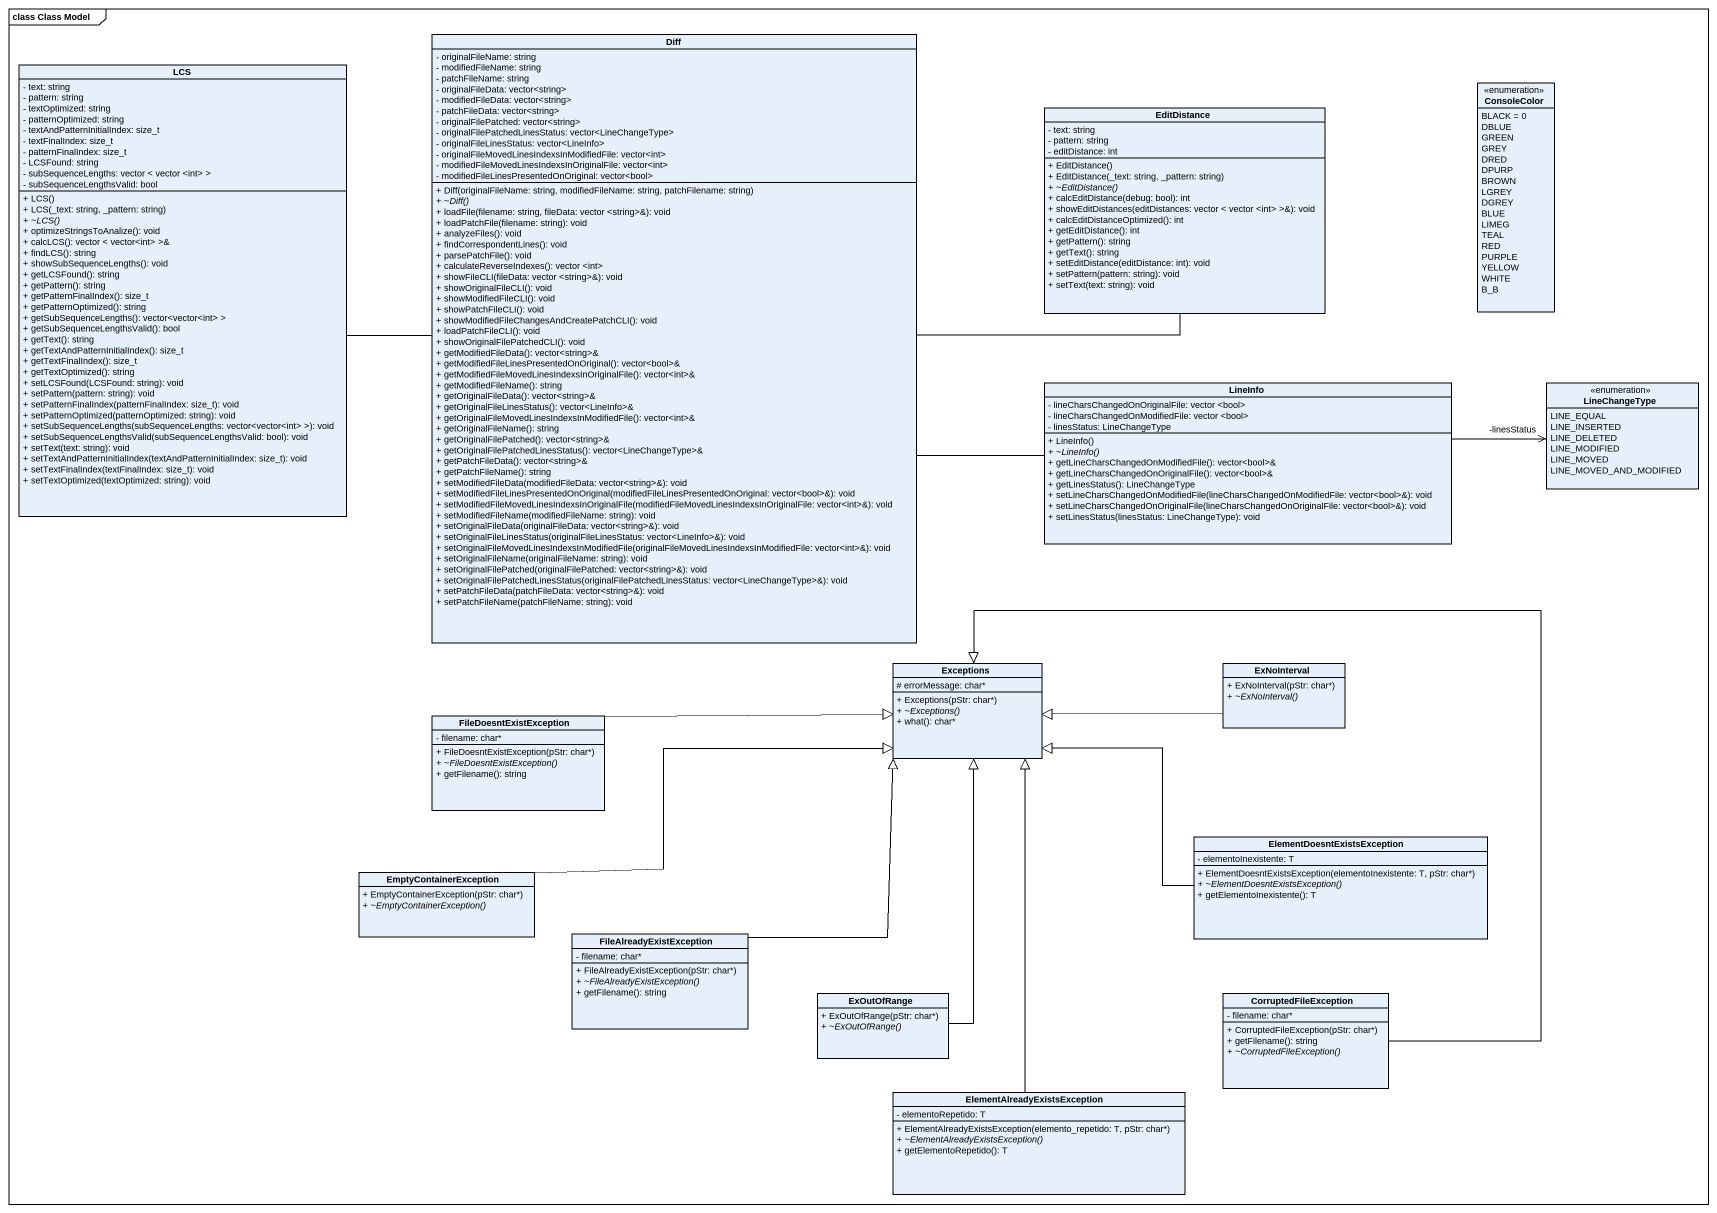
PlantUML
@startuml
mainframe class Class Model
hide circle
hide empty members
skinparam classAttributeIconSize 0
class LCS {
  - text: string
  - pattern: string
  - textOptimized: string
  - patternOptimized: string
  - textAndPatternInitialIndex: size_t
  - textFinalIndex: size_t
  - patternFinalIndex: size_t
  - LCSFound: string
  - subSequenceLengths: vector < vector <int> >
  - subSequenceLengthsValid: bool
  + LCS()
  + LCS(_text: string, _pattern: string)
  {abstract} + ~LCS()
  + optimizeStringsToAnalize(): void
  + calcLCS(): vector < vector<int> >&
  + findLCS(): string
  + showSubSequenceLengths(): void
  + getLCSFound(): string
  + getPattern(): string
  + getPatternFinalIndex(): size_t
  + getPatternOptimized(): string
  + getSubSequenceLengths(): vector<vector<int> >
  + getSubSequenceLengthsValid(): bool
  + getText(): string
  + getTextAndPatternInitialIndex(): size_t
  + getTextFinalIndex(): size_t
  + getTextOptimized(): string
  + setLCSFound(LCSFound: string): void
  + setPattern(pattern: string): void
  + setPatternFinalIndex(patternFinalIndex: size_t): void
  + setPatternOptimized(patternOptimized: string): void
  + setSubSequenceLengths(subSequenceLengths: vector<vector<int> >): void
  + setSubSequenceLengthsValid(subSequenceLengthsValid: bool): void
  + setText(text: string): void
  + setTextAndPatternInitialIndex(textAndPatternInitialIndex: size_t): void
  + setTextFinalIndex(textFinalIndex: size_t): void
  + setTextOptimized(textOptimized: string): void
}
class Diff {
  - originalFileName: string
  - modifiedFileName: string
  - patchFileName: string
  - originalFileData: vector<string>
  - modifiedFileData: vector<string>
  - patchFileData: vector<string>
  - originalFilePatched: vector<string>
  - originalFilePatchedLinesStatus: vector<LineChangeType>
  - originalFileLinesStatus: vector<LineInfo>
  - originalFileMovedLinesIndexsInModifiedFile: vector<int>
  - modifiedFileMovedLinesIndexsInOriginalFile: vector<int>
  - modifiedFileLinesPresentedOnOriginal: vector<bool>
  + Diff(originalFileName: string, modifiedFileName: string, patchFilename: string)
  {abstract} + ~Diff()
  + loadFile(filename: string, fileData: vector <string>&): void
  + loadPatchFile(filename: string): void
  + analyzeFiles(): void
  + findCorrespondentLines(): void
  + parsePatchFile(): void
  + calculateReverseIndexes(): vector <int>
  + showFileCLI(fileData: vector <string>&): void
  + showOriginalFileCLI(): void
  + showModifiedFileCLI(): void
  + showPatchFileCLI(): void
  + showModifiedFileChangesAndCreatePatchCLI(): void
  + loadPatchFileCLI(): void
  + showOriginalFilePatchedCLI(): void
  + getModifiedFileData(): vector<string>&
  + getModifiedFileLinesPresentedOnOriginal(): vector<bool>&
  + getModifiedFileMovedLinesIndexsInOriginalFile(): vector<int>&
  + getModifiedFileName(): string
  + getOriginalFileData(): vector<string>&
  + getOriginalFileLinesStatus(): vector<LineInfo>&
  + getOriginalFileMovedLinesIndexsInModifiedFile(): vector<int>&
  + getOriginalFileName(): string
  + getOriginalFilePatched(): vector<string>&
  + getOriginalFilePatchedLinesStatus(): vector<LineChangeType>&
  + getPatchFileData(): vector<string>&
  + getPatchFileName(): string
  + setModifiedFileData(modifiedFileData: vector<string>&): void
  + setModifiedFileLinesPresentedOnOriginal(modifiedFileLinesPresentedOnOriginal: vector<bool>&): void
  + setModifiedFileMovedLinesIndexsInOriginalFile(modifiedFileMovedLinesIndexsInOriginalFile: vector<int>&): void
  + setModifiedFileName(modifiedFileName: string): void
  + setOriginalFileData(originalFileData: vector<string>&): void
  + setOriginalFileLinesStatus(originalFileLinesStatus: vector<LineInfo>&): void
  + setOriginalFileMovedLinesIndexsInModifiedFile(originalFileMovedLinesIndexsInModifiedFile: vector<int>&): void
  + setOriginalFileName(originalFileName: string): void
  + setOriginalFilePatched(originalFilePatched: vector<string>&): void
  + setOriginalFilePatchedLinesStatus(originalFilePatchedLinesStatus: vector<LineChangeType>&): void
  + setPatchFileData(patchFileData: vector<string>&): void
  + setPatchFileName(patchFileName: string): void
}
class EditDistance {
  - text: string
  - pattern: string
  - editDistance: int
  + EditDistance()
  + EditDistance(_text: string, _pattern: string)
  {abstract} + ~EditDistance()
  + calcEditDistance(debug: bool): int
  + showEditDistances(editDistances: vector < vector <int> >&): void
  + calcEditDistanceOptimized(): int
  + getEditDistance(): int
  + getPattern(): string
  + getText(): string
  + setEditDistance(editDistance: int): void
  + setPattern(pattern: string): void
  + setText(text: string): void
}
enum ConsoleColor {
  BLACK = 0
  DBLUE
  GREEN
  GREY
  DRED
  DPURP
  BROWN
  LGREY
  DGREY
  BLUE
  LIMEG
  TEAL
  RED
  PURPLE
  YELLOW
  WHITE
  B_B
}
class LineInfo {
  - lineCharsChangedOnOriginalFile: vector <bool>
  - lineCharsChangedOnModifiedFile: vector <bool>
  - linesStatus: LineChangeType
  + LineInfo()
  {abstract} + ~LineInfo()
  + getLineCharsChangedOnModifiedFile(): vector<bool>&
  + getLineCharsChangedOnOriginalFile(): vector<bool>&
  + getLinesStatus(): LineChangeType
  + setLineCharsChangedOnModifiedFile(lineCharsChangedOnModifiedFile: vector<bool>&): void
  + setLineCharsChangedOnOriginalFile(lineCharsChangedOnOriginalFile: vector<bool>&): void
  + setLinesStatus(linesStatus: LineChangeType): void
}
enum LineChangeType {
  LINE_EQUAL
  LINE_INSERTED
  LINE_DELETED
  LINE_MODIFIED
  LINE_MOVED
  LINE_MOVED_AND_MODIFIED
}
class Exceptions {
  # errorMessage: char*
  + Exceptions(pStr: char*)
  {abstract} + ~Exceptions()
  + what(): char*
}
class ExNoInterval {
  + ExNoInterval(pStr: char*)
  {abstract} + ~ExNoInterval()
}
class FileDoesntExistException {
  - filename: char*
  + FileDoesntExistException(pStr: char*)
  {abstract} + ~FileDoesntExistException()
  + getFilename(): string
}
class ElementDoesntExistsException {
  - elementoInexistente: T
  + ElementDoesntExistsException(elementoInexistente: T, pStr: char*)
  {abstract} + ~ElementDoesntExistsException()
  + getElementoInexistente(): T
}
class EmptyContainerException {
  + EmptyContainerException(pStr: char*)
  {abstract} + ~EmptyContainerException()
}
class FileAlreadyExistException {
  - filename: char*
  + FileAlreadyExistException(pStr: char*)
  {abstract} + ~FileAlreadyExistException()
  + getFilename(): string
}
class ExOutOfRange {
  + ExOutOfRange(pStr: char*)
  {abstract} + ~ExOutOfRange()
}
class CorruptedFileException {
  - filename: char*
  + CorruptedFileException(pStr: char*)
  + getFilename(): string
  {abstract} + ~CorruptedFileException()
}
class "ElementAlreadyExistsException" as ElementAlreadyExistsExceptio {
  - elementoRepetido: T
  + ElementAlreadyExistsException(elemento_repetido: T, pStr: char*)
  {abstract} + ~ElementAlreadyExistsException()
  + getElementoRepetido(): T
}
LCS -right- Diff
EditDistance -left- Diff
LineInfo -left- Diff
LineInfo -right-> "-linesStatus" LineChangeType
ExNoInterval -left-|> Exceptions
FileDoesntExistException -right-|> Exceptions
ElementDoesntExistsException -left-|> Exceptions
EmptyContainerException -right-|> Exceptions
FileAlreadyExistException -up-|> Exceptions
ExOutOfRange -up-|> Exceptions
CorruptedFileException -up-|> Exceptions
ElementAlreadyExistsExceptio -up-|> Exceptions
@enduml
